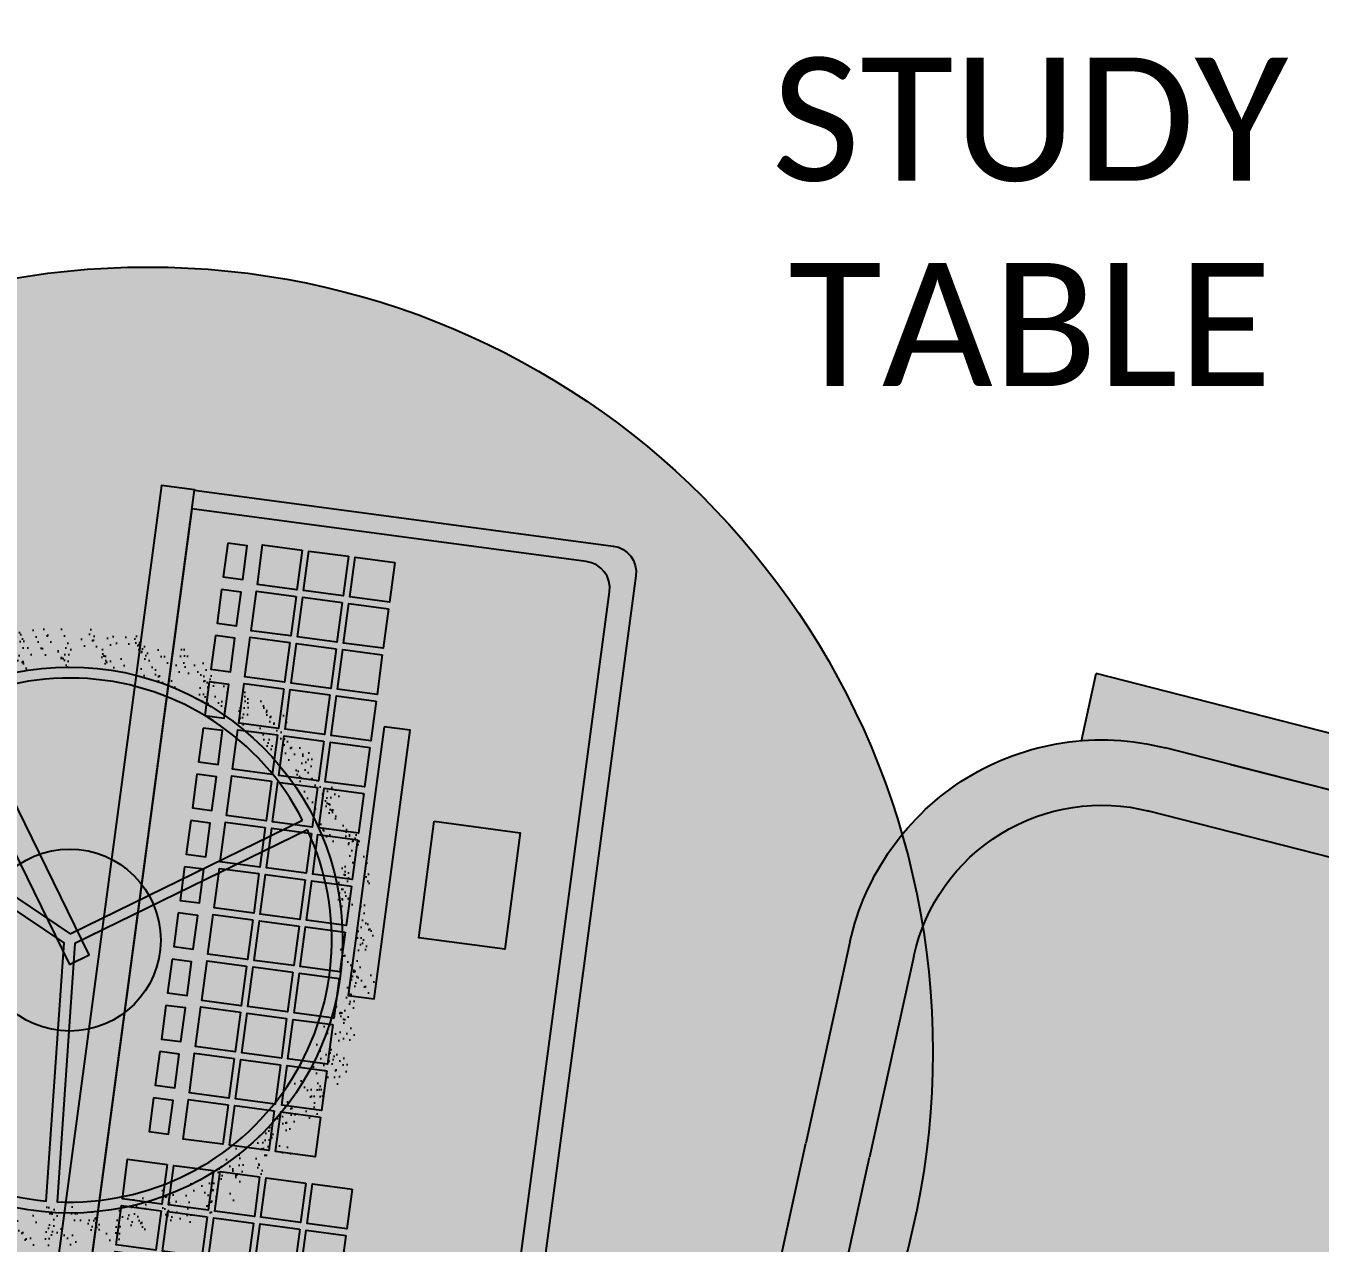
# Model space of a CAD drawing. Header units: millimetres. Extents: x 307301 to 459443, y -2888111 to -2805601.
# Drawn here: x 446868 to 447551, y -2884408 to -2883766 of the extents above; entities that cross this region are included whole.
import ezdxf

# ---------------------------------------------------------------- set-up
doc = ezdxf.new("R2010")
doc.units = ezdxf.units.MM
doc.header["$LTSCALE"] = 10
doc.header["$MEASUREMENT"] = 0
for name, color, linetype in [('BMA  furniture', 6, 'Continuous'), ('BMA FURNITURE', 6, 'Continuous'), ('Furniture - Elevation', 3, 'Continuous'), ('Furniture - Plan', 3, 'Continuous'), ('HATCH', 252, 'Continuous'), ('PDA FURNITURE', 6, 'Continuous')]:
    doc.layers.add(name, color=color, linetype=linetype)
doc.layers.add('Bma-Furniture Hatch', color=6, linetype='Continuous', lineweight=9)
doc.layers.add('TEXT', color=6, linetype='Continuous', lineweight=5)
doc.styles.add('ARIALNARROW', font='calibri.ttf')

# ---------------------------------------------------------------- blocks, each defined once
blk = doc.blocks.new('rrr')
at = {"color": 6, "ltscale": 5}
for p, q in [((-30741.84060908433, -112866.9974207304), (-30462.46395107102, -112857.34680043)), ((-30462.46395107102, -112897.4141765658), (-30462.46395107102, -112857.34680043)), ((-30741.49609589885, -112876.9707633138), (-30741.84060908434, -112866.9974207304)), ((-30753.86703846067, -112899.4237919813), (-30511.19664217016, -112891.0411308478)), ((-30753.86666230146, -112899.4234978186), (-30550.46299668417, -112892.4015987259)), ((-30668.75091714894, -112934.507769851), (-30508.83386643572, -112928.9871151966)), ((-30394.01822046616, -113040.9517173607), (-30394.01822046616, -113160.6807401933)), ((-30356.01822046616, -113040.9517173607), (-30356.01822046616, -113160.6807401933)), ((-30394.01822046616, -113280.4097630259), (-30394.01822046616, -113160.6807401933)), ((-30356.01822046616, -113280.4097630259), (-30356.01822046616, -113160.6807401933)), ((-30668.75091714894, -113386.8537105357), (-30508.83386643572, -113392.3743651901)), ((-30753.86703846067, -113421.9376884053), (-30511.19664217016, -113430.3203495389)), ((-30753.86666230146, -113421.937982568), (-30550.46299668417, -113428.9598816607)), ((-30462.46395107102, -113423.9473038209), (-30462.46395107102, -113464.0146799567)), ((-30741.49609589885, -113444.3907170729), (-30741.84060908434, -113454.3640596562)), ((-30741.84060908433, -113454.3640596562), (-30462.46395107102, -113464.0146799567))]:
    blk.add_line(p, q, dxfattribs=at)
for centre, radius, start, end in [((-30549.5595223482, -113160.6807401933), 356.6575856649518, 126.1477134383756, 180), ((-30752.56741733448, -112882.7738522903), 12.50000000000118, 306.147713438006, 126.147713438006), ((-30506.01822046616, -113040.9517173607), 150, 0, 91.97840450570604), ((-30549.5595223482, -113160.6807401933), 331.6575856649518, 126.1477134383756, 180), ((-30549.5595223482, -113160.6807401933), 293.6575856649518, 116.0341809264308, 180), ((-30506.01822046616, -113040.9517173607), 112, 0, 91.97840450570604), ((-30549.5595223482, -113160.6807401933), 255.6575856649518, 117.7888814915139, 180), ((-30549.5595223482, -113160.6807401933), 356.6575856649518, 180, 233.8522865618092), ((-30549.5595223482, -113160.6807401933), 331.6575856649518, 180, 233.8522865618092), ((-30549.5595223482, -113160.6807401933), 293.6575856649518, 180, 243.9658190735692), ((-30549.5595223482, -113160.6807401933), 255.6575856649518, 180, 242.211118508486), ((-30506.01822046616, -113280.4097630259), 150, 268.021595494294, 0), ((-30506.01822046616, -113280.4097630259), 112, 268.021595494294, 0), ((-30752.56741733448, -113438.5876280964), 12.50000000000118, 233.852286561994, 53.85228656199399)]:
    blk.add_arc(centre, radius, start, end, dxfattribs=at)
blk = doc.blocks.new('xdhfufuft')
at = {"layer": 'BMA  furniture', "ltscale": 5, "true_color": 0xffffff}
h = blk.add_hatch(color=7, dxfattribs=at)
h.dxf.hatch_style = 1
h.paths.add_polyline_path([(1276066.061182735, -233799.0394908322, 0.4243636146216763), (1276201.968860337, -233658.3560381269), (1276196.731182991, -233506.7300548186, 0.2865870000013412), (1275957.515857063, -233357.3490747186, 0.2865839873078596), (1275718.30183237, -233506.7273908886), (1275714.296242531, -233622.7574911929), (1275713.062853786, -233658.3560382115, 0.4243636144381009), (1275848.970531391, -233799.0394908322), (1275957.515857063, -233799.0394908322)])
h.paths.add_polyline_path([(1276162.562370792, -233515.5186568139), (1276167.567349895, -233660.4981107472, -0.4215969050421186), (1276066.061182735, -233764.5890102557), (1275957.515857063, -233764.5890102557), (1275848.970531391, -233764.5890102557, -0.4215969050421292), (1275747.46436423, -233660.4981107472), (1275752.469343334, -233515.5186568139, -0.2783168229128185), (1275957.515857063, -233391.7995552951, -0.2783168229128186)], flags=16)
h.paths.add_polyline_path([(1276200.313008617, -233446.2159508947, 1), (1276218.614802549, -233432.8466936997, 0.239397194181826), (1275957.515857063, -233300.2338042892, 0.2393971941818682), (1275696.416911576, -233432.8466936998, 1), (1275714.718705508, -233446.2159508948, -0.2393971941819054), (1275957.515857063, -233322.8985941421, -0.2393971941818498)])
h = blk.add_hatch(color=7, dxfattribs=at)
h.dxf.hatch_style = 1
h.paths.add_polyline_path([(1275957.515857063, -233764.5890102557), (1276066.061182735, -233764.5890102557, 0.421596905042129), (1276167.567349895, -233660.4981107472), (1276162.562370792, -233515.5186568139, 0.2783168229128186), (1275957.515857063, -233391.7995552951, 0.2783168229128186), (1275752.469343334, -233515.5186568139), (1275747.46436423, -233660.4981107472, 0.4215969050421185), (1275848.970531391, -233764.5890102557)])
h = blk.add_hatch(color=7, dxfattribs=at)
h.dxf.hatch_style = 1
h.paths.add_polyline_path([(1276232.515857063, -233702.5366862361), (1276223.76668582, -233449.2561564886), (1276214.724937269, -233449.5684892466, -0.3714685594180008), (1276200.313008617, -233446.2159508947, 0.008195530511892835), (1276194.369476902, -233438.3534377315), (1276200.735471594, -233622.7574911929), (1276201.967884303, -233658.3278674736, -0.08252202319805457), (1276196.19111066, -233702.5366862361)])
h.paths.add_polyline_path([(1275718.840603466, -233702.5366862361, -0.08246985088286513), (1275713.062853789, -233658.3560381269), (1275720.662503909, -233438.3530967087, 0.008195890487256791), (1275714.718705508, -233446.2159508947, -0.3714685594141445), (1275700.306776857, -233449.5684892466), (1275691.265028305, -233449.2561564886), (1275682.515857063, -233702.5366862361)])
at = {"layer": 'BMA  furniture', "color": 6, "xscale": 0.9065915941175736, "yscale": 0.9065915941175736, "zscale": 0.9065915941175736, "rotation": 270}
blk.add_blockref('rrr', (1378548.037800744, -261319.5504403867), dxfattribs=at)
blk = doc.blocks.new('*U81')
blk.add_lwpolyline([(-8.967293360164987, 5.187621797383972), (8.967293360164588, 5.187621797383972), (8.967293360164588, -5.187621797383574), (-8.967293360164987, -5.187621797383574)], close=True)
blk = doc.blocks.new('*U82')
at = {"layer": 'Furniture - Plan', "color": 0, "linetype": 'ByBlock', "lineweight": -2, "transparency": 16777216}
for p in [(0, 0), (24.6093749999639, 0), (49.21874999992779, 0), (73.8281249998917, 0), (98.43749999985559, 0), (123.0468749998195, 0), (147.6562499997834, 0), (172.2656249997473, 0), (196.8749999997111, 0), (221.4843749996751, 0), (246.093749999639, 0), (270.7031249996029, 0), (295.3124999995668, 0)]:
    blk.add_blockref('*U81', p, dxfattribs=at)
blk = doc.blocks.new('A$C751520DE')
at = {"ltscale": 5, "true_color": 0x8c8c8c}
h = blk.add_hatch(color=252, dxfattribs=at)
h.dxf.hatch_style = 1
h.paths.add_polyline_path([(88.36249947687611, 293.5008480666729), (42.5730945058167, 293.5008480666729), (42.5730945058167, 231.4495013567503), (88.36249947687611, 231.4495013567503)], flags=17)
h.paths.add_polyline_path([(105.6333887027577, 46.041079852439), (105.6333887027577, 24.947329852439), (126.7271387027577, 24.947329852439), (126.7271387027577, 46.041079852439)], flags=17)
h.paths.add_polyline_path([(130.2427637018263, 46.041079852439), (130.2427637018263, 24.947329852439), (151.3365137018263, 24.947329852439), (151.3365137018263, 46.041079852439)], flags=17)
h.paths.add_polyline_path([(154.8521387027577, 46.041079852439), (154.8521387027577, 24.947329852439), (175.9458887027577, 24.947329852439), (175.9458887027577, 46.041079852439)], flags=17)
h.paths.add_polyline_path([(179.4615137018263, 46.041079852439), (179.4615137018263, 24.947329852439), (200.5552637018263, 24.947329852439), (200.5552637018263, 46.041079852439)], flags=17)
h.paths.add_polyline_path([(204.0708887018263, 46.041079852439), (204.0708887018263, 24.947329852439), (225.1646387018263, 24.947329852439), (225.1646387018263, 46.041079852439)], flags=17)
h.paths.add_polyline_path([(105.6333887027577, 70.650454852439), (105.6333887027577, 49.556704852439), (126.7271387027577, 49.556704852439), (126.7271387027577, 70.650454852439)], flags=17)
h.paths.add_polyline_path([(130.2427637018263, 70.650454852439), (130.2427637018263, 49.556704852439), (151.3365137018263, 49.556704852439), (151.3365137018263, 70.650454852439)], flags=17)
h.paths.add_polyline_path([(154.8521387027577, 70.650454852439), (154.8521387027577, 49.556704852439), (175.9458887027577, 49.556704852439), (175.9458887027577, 70.650454852439)], flags=17)
h.paths.add_polyline_path([(179.4615137018263, 70.650454852439), (179.4615137018263, 49.556704852439), (200.5552637018263, 49.556704852439), (200.5552637018263, 70.650454852439)], flags=17)
h.paths.add_polyline_path([(204.0708887018263, 70.650454852439), (204.0708887018263, 49.556704852439), (225.1646387018263, 49.556704852439), (225.1646387018263, 70.650454852439)], flags=17)
h.paths.add_polyline_path([(105.6333887027577, 95.259829852439), (105.6333887027577, 74.166079852439), (126.7271387027577, 74.166079852439), (126.7271387027577, 95.259829852439)], flags=17)
h.paths.add_polyline_path([(130.2427637018263, 95.259829852439), (130.2427637018263, 74.166079852439), (151.3365137018263, 74.166079852439), (151.3365137018263, 95.259829852439)], flags=17)
h.paths.add_polyline_path([(154.8521387027577, 95.259829852439), (154.8521387027577, 74.166079852439), (175.9458887027577, 74.166079852439), (175.9458887027577, 95.259829852439)], flags=17)
h.paths.add_polyline_path([(179.4615137018263, 95.259829852439), (179.4615137018263, 74.166079852439), (200.5552637018263, 74.166079852439), (200.5552637018263, 95.259829852439)], flags=17)
h.paths.add_polyline_path([(204.0708887018263, 95.259829852439), (204.0708887018263, 74.166079852439), (225.1646387018263, 74.166079852439), (225.1646387018263, 95.259829852439)], flags=17)
h.paths.add_polyline_path([(127.2070830985904, 130.7747169730719), (127.2070830985904, 109.6809669730719), (148.3008330985904, 109.6809669730719), (148.3008330985904, 130.7747169730719)], flags=17)
h.paths.add_polyline_path([(151.8164580976591, 130.7747169730719), (151.8164580976591, 109.6809669730719), (172.9102080976591, 109.6809669730719), (172.9102080976591, 130.7747169730719)], flags=17)
h.paths.add_polyline_path([(176.4258330985904, 130.7747169730719), (176.4258330985904, 109.6809669730719), (197.5195830985904, 109.6809669730719), (197.5195830985904, 130.7747169730719)], flags=17)
h.paths.add_polyline_path([(127.2070830985904, 155.3840919730719), (127.2070830985904, 134.2903419730719), (148.3008330985904, 134.2903419730719), (148.3008330985904, 155.3840919730719)], flags=17)
h.paths.add_polyline_path([(151.8164580976591, 155.3840919730719), (151.8164580976591, 134.2903419730719), (172.9102080976591, 134.2903419730719), (172.9102080976591, 155.3840919730719)], flags=17)
h.paths.add_polyline_path([(176.4258330985904, 155.3840919730719), (176.4258330985904, 134.2903419730719), (197.5195830985904, 134.2903419730719), (197.5195830985904, 155.3840919730719)], flags=17)
h.paths.add_polyline_path([(127.2070830985904, 179.9934669730719), (127.2070830985904, 158.8997169730719), (148.3008330985904, 158.8997169730719), (148.3008330985904, 179.9934669730719)], flags=17)
h.paths.add_polyline_path([(151.8164580967277, 179.9934669730719), (151.8164580976591, 158.8997169730719), (172.9102080976591, 158.8997169730719), (172.9102080976591, 179.9934669730719)], flags=17)
h.paths.add_polyline_path([(176.4258330985904, 179.9934669730719), (176.4258330985904, 158.8997169730719), (197.5195830985904, 158.8997169730719), (197.5195830985904, 179.9934669730719)], flags=17)
h.paths.add_polyline_path([(127.2070830985904, 204.6028419730719), (127.2070830985904, 183.5090919730719), (148.3008330985904, 183.5090919730719), (148.3008330985904, 204.6028419730719)], flags=17)
h.paths.add_polyline_path([(151.8164580976591, 204.6028419730719), (151.8164580976591, 183.5090919730719), (172.9102080976591, 183.5090919730719), (172.9102080976591, 204.6028419730719)], flags=17)
h.paths.add_polyline_path([(176.4258330985904, 204.6028419730719), (176.4258330985904, 183.5090919730719), (197.5195830976591, 183.5090919730719), (197.5195830985904, 204.6028419730719)], flags=17)
h.paths.add_polyline_path([(127.2070830985904, 229.2122169730719), (127.2070830985904, 208.1184669730719), (148.3008330985904, 208.1184669730719), (148.3008330985904, 229.2122169730719)], flags=17)
h.paths.add_polyline_path([(151.8164580976591, 229.2122169730719), (151.8164580976591, 208.1184669730719), (172.9102080976591, 208.1184669730719), (172.9102080976591, 229.2122169730719)], flags=17)
h.paths.add_polyline_path([(176.4258330985904, 229.2122169730719), (176.4258330985904, 208.1184669730719), (197.5195830985904, 208.1184669730719), (197.5195830985904, 229.2122169730719)], flags=17)
h.paths.add_polyline_path([(127.2070830985904, 253.8215919720533), (127.2070830985904, 232.7278419730719), (148.3008330985904, 232.7278419730719), (148.3008330985904, 253.8215919730719)], flags=17)
h.paths.add_polyline_path([(151.8164580967277, 253.8215919730719), (151.8164580976591, 232.7278419730719), (172.9102080976591, 232.7278419730719), (172.9102080976591, 253.8215919730719)], flags=17)
h.paths.add_polyline_path([(176.4258330985904, 253.8215919730719), (176.4258330985904, 232.7278419730719), (197.5195830985904, 232.7278419730719), (197.5195830985904, 253.8215919730719)], flags=17)
h.paths.add_polyline_path([(127.2070830976591, 278.4309669720533), (127.2070830985904, 257.3372169730719), (148.3008330976591, 257.3372169720533), (148.3008330985904, 278.4309669730719)], flags=17)
h.paths.add_polyline_path([(151.8164580976591, 278.4309669730719), (151.8164580967277, 257.3372169730719), (172.9102080976591, 257.3372169730719), (172.9102080976591, 278.4309669730719)], flags=17)
h.paths.add_polyline_path([(127.2070830985904, 303.0403419720533), (127.2070830985904, 281.9465919720533), (148.3008330985904, 281.9465919720533), (148.3008330985904, 303.0403419720533)], flags=17)
h.paths.add_polyline_path([(151.8164580976591, 303.0403419720533), (151.8164580967277, 281.9465919720533), (172.9102080976591, 281.9465919720533), (172.9102080976591, 303.0403419720533)], flags=17)
h.paths.add_polyline_path([(127.2070830985904, 327.6497169720533), (127.2070830985904, 306.5559669720533), (148.3008330985904, 306.5559669720533), (148.3008330985904, 327.6497169720533)], flags=17)
h.paths.add_polyline_path([(151.8164580967277, 327.6497169720533), (151.8164580967277, 306.5559669720533), (172.9102080976591, 306.5559669720533), (172.9102080976591, 327.6497169720533)], flags=17)
h.paths.add_polyline_path([(127.2070830976591, 352.2590919720533), (127.2070830985904, 331.1653419730719), (148.3008330976591, 331.1653419720533), (148.3008330976591, 352.2590919720533)], flags=17)
h.paths.add_polyline_path([(151.8164580967277, 352.2590919720533), (151.8164580967277, 331.1653419720533), (172.9102080976591, 331.1653419720533), (172.9102080976591, 352.2590919720533)], flags=17)
h.paths.add_polyline_path([(127.2070830985904, 376.8684669720533), (127.2070830985904, 355.7747169720533), (148.3008330985904, 355.7747169720533), (148.3008330976591, 376.8684669720533)], flags=17)
h.paths.add_polyline_path([(127.2070830976591, 401.4778419720533), (127.2070830976591, 380.3840919720533), (148.3008330985904, 380.3840919720533), (148.3008330985904, 401.4778419720533)], flags=17)
h.paths.add_polyline_path([(127.2070830976591, 426.0872169720533), (127.2070830985904, 404.9934669720533), (148.3008330976591, 404.9934669720533), (148.3008330976591, 426.0872169720533)], flags=17)
h.paths.add_polyline_path([(121.2487417575903, 339.4077512581425), (121.2487417599186, 196.3604326990608), (107.4150836309418, 196.3604326990608), (107.4150836309418, 339.4077512581425)], flags=17)
edge = h.paths.add_edge_path()
edge.add_arc((235.7115137000875, 435.9374992613469), 14.06250000541121, 84.42910740597804, 89.99999998912068)
edge.add_line((235.7115137027577, 449.9999992667581), (14.06250050384551, 449.9999992667581))
edge.add_arc((14.06250050337985, 435.9374992662924), 14.06250000046566, 89.99999999810272, 179.9999999981027)
edge.add_line((5.029141902923584e-07, 435.9374992667581), (5.038455128669739e-07, 14.0624992667581))
edge.add_arc((14.06250050384551, 14.0624992667581), 14.0625, 180, 270)
edge.add_line((14.06250050384551, -7.332419045269489e-07), (235.711513703689, -7.332419045269489e-07))
edge.add_arc((235.711513700618, 14.06249926739839), 14.0625000006403, 270.0000000125124, 275.5708925937463)
h = blk.add_hatch(color=252, dxfattribs=at)
h.dxf.hatch_style = 1
h.paths.add_polyline_path([(5.038455128669739e-07, 14.06249926672706, 0.4142135623724486), (14.06250050384551, -7.332419045269489e-07), (235.711513700618, -7.332419045269489e-07, 0.02431239310150933), (237.0766631150618, 0.06641862515243702), (237.0766631150618, 9.96143783046864), (27.0295130572631, 9.96143783046864, -0.4142135623724156), (12.69360895687714, 24.29734193082135), (12.69360895594582, 425.7026566156814, -0.4142135623725572), (27.02951305634495, 440.0385607161734), (237.0766631150618, 440.0385607170465), (237.0766631150618, 449.9335799083347, 0.02431239310271292), (235.7115137000875, 449.9999992667581), (14.06250050337985, 449.9999992667581, 0.4142135623737416), (5.029141902923584e-07, 435.9374992662614)])
at = {"ltscale": 5, "true_color": 0x3d3d3d}
h = blk.add_hatch(color=250, dxfattribs=at)
h.dxf.hatch_style = 1
h.paths.add_polyline_path([(237.0766631150618, 449.9999992667581), (254.6271285107359, 449.9999992667581), (254.6271285098046, -7.332419045269489e-07), (237.0766631150618, -7.332419045269489e-07)])
h.paths.add_polyline_path([(204.0708887018263, 70.650454852439), (204.0708887018263, 49.556704852439), (225.1646387018263, 49.556704852439), (225.1646387018263, 70.650454852439)])
h.paths.add_polyline_path([(204.0708887018263, 95.259829852439), (204.0708887018263, 74.166079852439), (225.1646387018263, 74.166079852439), (225.1646387018263, 95.259829852439)])
h.paths.add_polyline_path([(176.4258330985904, 179.9934669730719), (176.4258330985904, 158.8997169730719), (197.5195830985904, 158.8997169730719), (197.5195830985904, 179.9934669730719)])
h.paths.add_polyline_path([(176.4258330985904, 204.6028419730719), (176.4258330985904, 183.5090919730719), (197.5195830976591, 183.5090919730719), (197.5195830985904, 204.6028419730719)])
h.paths.add_polyline_path([(176.4258330985904, 229.2122169730719), (176.4258330985904, 208.1184669730719), (197.5195830985904, 208.1184669730719), (197.5195830985904, 229.2122169730719)])
h.paths.add_polyline_path([(176.4258330985904, 253.8215919730719), (176.4258330985904, 232.7278419730719), (197.5195830985904, 232.7278419730719), (197.5195830985904, 253.8215919730719)])
h.paths.add_polyline_path([(151.8164580976591, 278.4309669730719), (151.8164580967277, 257.3372169730719), (172.9102080976591, 257.3372169730719), (172.9102080976591, 278.4309669730719)])
h.paths.add_polyline_path([(151.8164580976591, 303.0403419720533), (151.8164580967277, 281.9465919720533), (172.9102080976591, 281.9465919720533), (172.9102080976591, 303.0403419720533)])
h.paths.add_polyline_path([(151.8164580967277, 327.6497169720533), (151.8164580967277, 306.5559669720533), (172.9102080976591, 306.5559669720533), (172.9102080976591, 327.6497169720533)])
h.paths.add_polyline_path([(151.8164580967277, 352.2590919720533), (151.8164580967277, 331.1653419720533), (172.9102080976591, 331.1653419720533), (172.9102080976591, 352.2590919720533)])
h.paths.add_polyline_path([(127.2070830985904, 376.8684669720533), (127.2070830985904, 355.7747169720533), (148.3008330985904, 355.7747169720533), (148.3008330976591, 376.8684669720533)])
h.paths.add_polyline_path([(127.2070830976591, 401.4778419720533), (127.2070830976591, 380.3840919720533), (148.3008330985904, 380.3840919720533), (148.3008330985904, 401.4778419720533)])
h.paths.add_polyline_path([(127.2070830976591, 426.0872169720533), (127.2070830985904, 404.9934669720533), (148.3008330976591, 404.9934669720533), (148.3008330976591, 426.0872169720533)])
at = {"ltscale": 5, "true_color": 0x8c8c8c}
h = blk.add_hatch(color=252, dxfattribs=at)
h.dxf.hatch_style = 1
h.paths.add_polyline_path([(88.36249947687611, 293.5008480666729), (42.5730945058167, 293.5008480666729), (42.5730945058167, 231.4495013567503), (88.36249947687611, 231.4495013567503)], flags=16)
h.paths.add_polyline_path([(105.6333887027577, 46.041079852439), (105.6333887027577, 24.947329852439), (126.7271387027577, 24.947329852439), (126.7271387027577, 46.041079852439)], flags=16)
h.paths.add_polyline_path([(130.2427637018263, 46.041079852439), (130.2427637018263, 24.947329852439), (151.3365137018263, 24.947329852439), (151.3365137018263, 46.041079852439)], flags=16)
h.paths.add_polyline_path([(154.8521387027577, 46.041079852439), (154.8521387027577, 24.947329852439), (175.9458887027577, 24.947329852439), (175.9458887027577, 46.041079852439)], flags=16)
h.paths.add_polyline_path([(179.4615137018263, 46.041079852439), (179.4615137018263, 24.947329852439), (200.5552637018263, 24.947329852439), (200.5552637018263, 46.041079852439)], flags=16)
h.paths.add_polyline_path([(204.0708887018263, 46.041079852439), (204.0708887018263, 24.947329852439), (225.1646387018263, 24.947329852439), (225.1646387018263, 46.041079852439)], flags=16)
h.paths.add_polyline_path([(105.6333887027577, 70.650454852439), (105.6333887027577, 49.556704852439), (126.7271387027577, 49.556704852439), (126.7271387027577, 70.650454852439)], flags=16)
h.paths.add_polyline_path([(130.2427637018263, 70.650454852439), (130.2427637018263, 49.556704852439), (151.3365137018263, 49.556704852439), (151.3365137018263, 70.650454852439)], flags=16)
h.paths.add_polyline_path([(154.8521387027577, 70.650454852439), (154.8521387027577, 49.556704852439), (175.9458887027577, 49.556704852439), (175.9458887027577, 70.650454852439)], flags=16)
h.paths.add_polyline_path([(179.4615137018263, 70.650454852439), (179.4615137018263, 49.556704852439), (200.5552637018263, 49.556704852439), (200.5552637018263, 70.650454852439)], flags=16)
h.paths.add_polyline_path([(204.0708887018263, 70.650454852439), (204.0708887018263, 49.556704852439), (225.1646387018263, 49.556704852439), (225.1646387018263, 70.650454852439)], flags=16)
h.paths.add_polyline_path([(105.6333887027577, 95.259829852439), (105.6333887027577, 74.166079852439), (126.7271387027577, 74.166079852439), (126.7271387027577, 95.259829852439)], flags=16)
h.paths.add_polyline_path([(130.2427637018263, 95.259829852439), (130.2427637018263, 74.166079852439), (151.3365137018263, 74.166079852439), (151.3365137018263, 95.259829852439)], flags=16)
h.paths.add_polyline_path([(154.8521387027577, 95.259829852439), (154.8521387027577, 74.166079852439), (175.9458887027577, 74.166079852439), (175.9458887027577, 95.259829852439)], flags=16)
h.paths.add_polyline_path([(179.4615137018263, 95.259829852439), (179.4615137018263, 74.166079852439), (200.5552637018263, 74.166079852439), (200.5552637018263, 95.259829852439)], flags=16)
h.paths.add_polyline_path([(204.0708887018263, 95.259829852439), (204.0708887018263, 74.166079852439), (225.1646387018263, 74.166079852439), (225.1646387018263, 95.259829852439)], flags=16)
h.paths.add_polyline_path([(127.2070830985904, 130.7747169730719), (127.2070830985904, 109.6809669730719), (148.3008330985904, 109.6809669730719), (148.3008330985904, 130.7747169730719)], flags=16)
h.paths.add_polyline_path([(151.8164580976591, 130.7747169730719), (151.8164580976591, 109.6809669730719), (172.9102080976591, 109.6809669730719), (172.9102080976591, 130.7747169730719)], flags=16)
h.paths.add_polyline_path([(176.4258330985904, 130.7747169730719), (176.4258330985904, 109.6809669730719), (197.5195830985904, 109.6809669730719), (197.5195830985904, 130.7747169730719)], flags=16)
h.paths.add_polyline_path([(127.2070830985904, 155.3840919730719), (127.2070830985904, 134.2903419730719), (148.3008330985904, 134.2903419730719), (148.3008330985904, 155.3840919730719)], flags=16)
h.paths.add_polyline_path([(151.8164580976591, 155.3840919730719), (151.8164580976591, 134.2903419730719), (172.9102080976591, 134.2903419730719), (172.9102080976591, 155.3840919730719)], flags=16)
h.paths.add_polyline_path([(176.4258330985904, 155.3840919730719), (176.4258330985904, 134.2903419730719), (197.5195830985904, 134.2903419730719), (197.5195830985904, 155.3840919730719)], flags=16)
h.paths.add_polyline_path([(127.2070830985904, 179.9934669730719), (127.2070830985904, 158.8997169730719), (148.3008330985904, 158.8997169730719), (148.3008330985904, 179.9934669730719)], flags=16)
h.paths.add_polyline_path([(151.8164580967277, 179.9934669730719), (151.8164580976591, 158.8997169730719), (172.9102080976591, 158.8997169730719), (172.9102080976591, 179.9934669730719)], flags=16)
h.paths.add_polyline_path([(176.4258330985904, 179.9934669730719), (176.4258330985904, 158.8997169730719), (197.5195830985904, 158.8997169730719), (197.5195830985904, 179.9934669730719)], flags=16)
h.paths.add_polyline_path([(127.2070830985904, 204.6028419730719), (127.2070830985904, 183.5090919730719), (148.3008330985904, 183.5090919730719), (148.3008330985904, 204.6028419730719)], flags=16)
h.paths.add_polyline_path([(151.8164580976591, 204.6028419730719), (151.8164580976591, 183.5090919730719), (172.9102080976591, 183.5090919730719), (172.9102080976591, 204.6028419730719)], flags=16)
h.paths.add_polyline_path([(176.4258330985904, 204.6028419730719), (176.4258330985904, 183.5090919730719), (197.5195830976591, 183.5090919730719), (197.5195830985904, 204.6028419730719)], flags=16)
h.paths.add_polyline_path([(127.2070830985904, 229.2122169730719), (127.2070830985904, 208.1184669730719), (148.3008330985904, 208.1184669730719), (148.3008330985904, 229.2122169730719)], flags=16)
h.paths.add_polyline_path([(151.8164580976591, 229.2122169730719), (151.8164580976591, 208.1184669730719), (172.9102080976591, 208.1184669730719), (172.9102080976591, 229.2122169730719)], flags=16)
h.paths.add_polyline_path([(176.4258330985904, 229.2122169730719), (176.4258330985904, 208.1184669730719), (197.5195830985904, 208.1184669730719), (197.5195830985904, 229.2122169730719)], flags=16)
h.paths.add_polyline_path([(127.2070830985904, 253.8215919720533), (127.2070830985904, 232.7278419730719), (148.3008330985904, 232.7278419730719), (148.3008330985904, 253.8215919730719)], flags=16)
h.paths.add_polyline_path([(151.8164580967277, 253.8215919730719), (151.8164580976591, 232.7278419730719), (172.9102080976591, 232.7278419730719), (172.9102080976591, 253.8215919730719)], flags=16)
h.paths.add_polyline_path([(176.4258330985904, 253.8215919730719), (176.4258330985904, 232.7278419730719), (197.5195830985904, 232.7278419730719), (197.5195830985904, 253.8215919730719)], flags=16)
h.paths.add_polyline_path([(127.2070830976591, 278.4309669720533), (127.2070830985904, 257.3372169730719), (148.3008330976591, 257.3372169720533), (148.3008330985904, 278.4309669730719)], flags=16)
h.paths.add_polyline_path([(151.8164580976591, 278.4309669730719), (151.8164580967277, 257.3372169730719), (172.9102080976591, 257.3372169730719), (172.9102080976591, 278.4309669730719)], flags=16)
h.paths.add_polyline_path([(127.2070830985904, 303.0403419720533), (127.2070830985904, 281.9465919720533), (148.3008330985904, 281.9465919720533), (148.3008330985904, 303.0403419720533)], flags=16)
h.paths.add_polyline_path([(151.8164580976591, 303.0403419720533), (151.8164580967277, 281.9465919720533), (172.9102080976591, 281.9465919720533), (172.9102080976591, 303.0403419720533)], flags=16)
h.paths.add_polyline_path([(127.2070830985904, 327.6497169720533), (127.2070830985904, 306.5559669720533), (148.3008330985904, 306.5559669720533), (148.3008330985904, 327.6497169720533)], flags=16)
h.paths.add_polyline_path([(151.8164580967277, 327.6497169720533), (151.8164580967277, 306.5559669720533), (172.9102080976591, 306.5559669720533), (172.9102080976591, 327.6497169720533)], flags=16)
h.paths.add_polyline_path([(127.2070830976591, 352.2590919720533), (127.2070830985904, 331.1653419730719), (148.3008330976591, 331.1653419720533), (148.3008330976591, 352.2590919720533)], flags=16)
h.paths.add_polyline_path([(151.8164580967277, 352.2590919720533), (151.8164580967277, 331.1653419720533), (172.9102080976591, 331.1653419720533), (172.9102080976591, 352.2590919720533)], flags=16)
h.paths.add_polyline_path([(127.2070830985904, 376.8684669720533), (127.2070830985904, 355.7747169720533), (148.3008330985904, 355.7747169720533), (148.3008330976591, 376.8684669720533)], flags=16)
h.paths.add_polyline_path([(127.2070830976591, 401.4778419720533), (127.2070830976591, 380.3840919720533), (148.3008330985904, 380.3840919720533), (148.3008330985904, 401.4778419720533)], flags=16)
h.paths.add_polyline_path([(127.2070830976591, 426.0872169720533), (127.2070830985904, 404.9934669720533), (148.3008330976591, 404.9934669720533), (148.3008330976591, 426.0872169720533)], flags=16)
h.paths.add_polyline_path([(121.2487417575903, 339.4077512581425), (121.2487417599186, 196.3604326990608), (107.4150836309418, 196.3604326990608), (107.4150836309418, 339.4077512581425)], flags=16)
edge = h.paths.add_edge_path()
edge.add_line((237.0766631150618, 440.0385607170465), (237.0766631150618, 9.96143783046864))
edge.add_line((237.0766631150618, 9.96143783046864), (27.02951305778697, 9.96143783046864))
edge.add_arc((27.0295130572631, 24.2973419308546), 14.33590410038596, 180.0000000020937, 270.0000000020937, ccw=False)
edge.add_line((12.69360895687714, 24.29734193033073), (12.69360895594582, 425.7026566161658))
edge.add_arc((27.02951305640454, 425.7026566157147), 14.33590410045872, 89.9999999981971, 179.9999999981971, ccw=False)
edge.add_line((27.02951305685565, 440.0385607161734), (237.0766631150618, 440.0385607170465))
h = blk.add_hatch(color=252, dxfattribs=at)
h.dxf.hatch_style = 1
h.paths.add_polyline_path([(127.2070830976591, 426.0872169720533), (127.2070830985904, 404.9934669720533), (148.3008330976591, 404.9934669720533), (148.3008330976591, 426.0872169720533)])
h.paths.add_polyline_path([(151.8164580967277, 426.0872169720533), (151.8164580967277, 404.9934669720533), (172.9102080976591, 404.9934669720533), (172.9102080976591, 426.0872169720533)])
h = blk.add_hatch(color=252, dxfattribs=at)
h.dxf.hatch_style = 1
h.paths.add_polyline_path([(176.4258330976591, 426.0872169720533), (176.4258330976591, 404.9934669720533), (197.5195830976591, 404.9934669720533), (197.5195830976591, 426.0872169720533)])
h = blk.add_hatch(color=252, dxfattribs=at)
h.dxf.hatch_style = 1
h.paths.add_polyline_path([(215.8764470363457, 424.5076353322183), (215.8764470363457, 406.5730486118887), (205.5012034415782, 406.5730486118887), (205.5012034415782, 424.5076353322183)])
h.paths.add_polyline_path([(215.8764470363457, 399.8982603322544), (215.8764470363457, 381.9636736119248), (205.5012034415782, 381.9636736119248), (205.5012034415782, 399.8982603322544)])
h.paths.add_polyline_path([(215.8764470363457, 375.2888853322905), (215.8764470363457, 357.3542986119609), (205.5012034415782, 357.3542986119609), (205.5012034415782, 375.2888853322905)])
h.paths.add_polyline_path([(215.8764470363457, 350.6795103323266), (215.8764470363457, 332.744923611997), (205.5012034415781, 332.744923611997), (205.5012034415781, 350.6795103323266)])
h.paths.add_polyline_path([(215.8764470363457, 326.0701353323627), (215.8764470363457, 308.1355486120331), (205.5012034415781, 308.1355486120331), (205.5012034415781, 326.0701353323627)])
h.paths.add_polyline_path([(215.8764470363457, 301.4607603323988), (215.8764470363457, 283.5261736120692), (205.5012034415781, 283.5261736120692), (205.5012034415781, 301.4607603323988)])
h.paths.add_polyline_path([(215.8764470363457, 276.8513853324349), (215.8764470363457, 258.9167986121053), (205.5012034415781, 258.9167986121053), (205.5012034415781, 276.8513853324349)])
h.paths.add_polyline_path([(215.8764470363457, 252.242010332471), (215.8764470363457, 234.3074236121414), (205.5012034415781, 234.3074236121414), (205.5012034415781, 252.242010332471)])
h.paths.add_polyline_path([(215.8764470363456, 227.6326353325072), (215.8764470363456, 209.6980486121776), (205.5012034415781, 209.6980486121776), (205.5012034415781, 227.6326353325072)])
h.paths.add_polyline_path([(215.8764470363456, 203.0232603325431), (215.8764470363456, 185.0886736122136), (205.5012034415781, 185.0886736122136), (205.5012034415781, 203.0232603325432)])
h.paths.add_polyline_path([(215.8764470363456, 178.4138853325792), (215.8764470363456, 160.4792986122497), (205.5012034415781, 160.4792986122497), (205.5012034415781, 178.4138853325793)])
h.paths.add_polyline_path([(215.8764470363456, 153.8045103326154), (215.8764470363456, 135.8699236122858), (205.5012034415781, 135.8699236122858), (205.5012034415781, 153.8045103326154)])
h.paths.add_polyline_path([(215.8764470363456, 129.1951353326515), (215.8764470363456, 111.2605486123219), (205.5012034415781, 111.2605486123219), (205.5012034415781, 129.1951353326515)])
h = blk.add_hatch(color=252, dxfattribs=at)
h.dxf.hatch_style = 1
h.paths.add_polyline_path([(127.2070830976591, 401.4778419720533), (127.2070830976591, 380.3840919720533), (148.3008330985904, 380.3840919720533), (148.3008330985904, 401.4778419720533)])
h.paths.add_polyline_path([(151.8164580967277, 401.4778419720533), (151.8164580967277, 380.3840919720533), (172.9102080976591, 380.3840919720533), (172.9102080976591, 401.4778419720533)])
h = blk.add_hatch(color=252, dxfattribs=at)
h.dxf.hatch_style = 1
h.paths.add_polyline_path([(176.4258330976591, 401.4778419720533), (176.4258330976591, 380.3840919720533), (197.5195830985904, 380.3840919730719), (197.5195830985904, 401.4778419720533)])
h = blk.add_hatch(color=252, dxfattribs=at)
h.dxf.hatch_style = 1
h.paths.add_polyline_path([(215.8764470359311, 399.8982603323821), (215.8764470368624, 381.9636736127723), (205.5012034419924, 381.9636736127723), (205.5012034410611, 399.8982603323821)], flags=17)
h = blk.add_hatch(color=252, dxfattribs=at)
h.dxf.hatch_style = 1
h.paths.add_polyline_path([(151.8164580967277, 352.2590919720533), (151.8164580967277, 331.1653419720533), (172.9102080976591, 331.1653419720533), (172.9102080976591, 352.2590919720533)])
h.paths.add_polyline_path([(127.2070830985904, 376.8684669720533), (127.2070830985904, 355.7747169720533), (148.3008330985904, 355.7747169720533), (148.3008330976591, 376.8684669720533)])
h.paths.add_polyline_path([(151.8164580967277, 376.8684669720533), (151.8164580967277, 355.7747169720533), (172.9102080976591, 355.7747169720533), (172.9102080976591, 376.8684669720533)])
h = blk.add_hatch(color=252, dxfattribs=at)
h.dxf.hatch_style = 1
h.paths.add_polyline_path([(176.4258330985904, 376.8684669720533), (176.4258330985904, 355.7747169720533), (197.5195830985904, 355.7747169730719), (197.5195830976591, 376.8684669720533)])
h = blk.add_hatch(color=252, dxfattribs=at)
h.dxf.hatch_style = 1
h.paths.add_polyline_path([(215.8764470359311, 375.2888853323821), (215.8764470359311, 357.3542986127723), (205.5012034419924, 357.3542986127723), (205.5012034410611, 375.2888853323821)], flags=17)
h = blk.add_hatch(color=252, dxfattribs=at)
h.dxf.hatch_style = 1
h.paths.add_polyline_path([(151.8164580967277, 352.2590919720533), (151.8164580967277, 331.1653419720533), (172.9102080976591, 331.1653419720533), (172.9102080976591, 352.2590919720533)])
h.paths.add_polyline_path([(176.4258330976591, 352.2590919720533), (176.4258330985904, 331.1653419730719), (197.5195830976591, 331.1653419720533), (197.5195830976591, 352.2590919720533)])
h = blk.add_hatch(color=252, dxfattribs=at)
h.dxf.hatch_style = 1
h.paths.add_polyline_path([(215.8764470359311, 350.6795103323821), (215.8764470368624, 332.7449236127723), (205.5012034419924, 332.7449236127723), (205.5012034410611, 350.6795103323821)], flags=17)
h = blk.add_hatch(color=252, dxfattribs=at)
h.dxf.hatch_style = 1
h.paths.add_polyline_path([(151.8164580967277, 327.6497169720533), (151.8164580967277, 306.5559669720533), (172.9102080976591, 306.5559669720533), (172.9102080976591, 327.6497169720533)])
h.paths.add_polyline_path([(176.4258330976591, 327.6497169720533), (176.4258330976591, 306.5559669720533), (197.5195830985904, 306.5559669720533), (197.5195830985904, 327.6497169720533)])
h = blk.add_hatch(color=252, dxfattribs=at)
h.dxf.hatch_style = 1
h.paths.add_polyline_path([(215.8764470359311, 326.0701353323821), (215.8764470368624, 308.1355486127723), (205.5012034429237, 308.1355486127723), (205.5012034410611, 326.0701353323821)], flags=17)
h = blk.add_hatch(color=252, dxfattribs=at)
h.dxf.hatch_style = 1
h.paths.add_polyline_path([(151.8164580976591, 303.0403419720533), (151.8164580967277, 281.9465919720533), (172.9102080976591, 281.9465919720533), (172.9102080976591, 303.0403419720533)])
h.paths.add_polyline_path([(176.4258330985904, 303.0403419720533), (176.4258330985904, 281.9465919720533), (197.5195830985904, 281.9465919729555), (197.5195830976591, 303.0403419720533)])
h = blk.add_hatch(color=252, dxfattribs=at)
h.dxf.hatch_style = 1
h.paths.add_polyline_path([(215.8764470359311, 301.4607603323821), (215.8764470368624, 283.5261736127723), (205.5012034419924, 283.5261736127723), (205.5012034410611, 301.4607603323821)], flags=17)
h = blk.add_hatch(color=252, dxfattribs=at)
h.dxf.hatch_style = 1
h.paths.add_polyline_path([(176.4258330985904, 253.8215919730719), (176.4258330985904, 232.7278419730719), (197.5195830985904, 232.7278419730719), (197.5195830985904, 253.8215919730719)])
h.paths.add_polyline_path([(151.8164580976591, 278.4309669730719), (151.8164580967277, 257.3372169730719), (172.9102080976591, 257.3372169730719), (172.9102080976591, 278.4309669730719)])
h.paths.add_polyline_path([(176.4258330976591, 278.4309669720533), (176.4258330985904, 257.3372169730719), (197.5195830976591, 257.3372169730719), (197.5195830976591, 278.4309669730719)])
h = blk.add_hatch(color=252, dxfattribs=at)
h.dxf.hatch_style = 1
h.paths.add_polyline_path([(215.8764470359311, 276.8513853323821), (215.8764470368624, 258.9167986127723), (205.5012034429237, 258.9167986127723), (205.5012034410611, 276.8513853323821)], flags=17)
h = blk.add_hatch(color=252, dxfattribs=at)
h.dxf.hatch_style = 1
h.paths.add_polyline_path([(215.8764470359311, 252.2420103323821), (215.8764470368624, 234.3074236127723), (205.5012034429237, 234.3074236127723), (205.5012034410611, 252.2420103323821)], flags=17)
h = blk.add_hatch(color=252, dxfattribs=at)
h.dxf.hatch_style = 1
h.paths.add_polyline_path([(215.8764470368624, 227.6326353332552), (215.8764470368624, 209.6980486127723), (205.5012034429237, 209.6980486127723), (205.5012034419924, 227.6326353332552)], flags=17)
h = blk.add_hatch(color=252, dxfattribs=at)
h.dxf.hatch_style = 1
h.paths.add_polyline_path([(215.8764470359311, 203.0232603323821), (215.8764470368624, 185.0886736127723), (205.5012034429237, 185.0886736127723), (205.5012034410611, 203.0232603323821)], flags=17)
h = blk.add_hatch(color=252, dxfattribs=at)
h.dxf.hatch_style = 1
h.paths.add_polyline_path([(215.8764470359311, 178.4138853332552), (215.8764470368624, 160.4792986127723), (205.5012034429237, 160.4792986127723), (205.5012034429237, 178.4138853332552)], flags=17)
h = blk.add_hatch(color=252, dxfattribs=at)
h.dxf.hatch_style = 1
h.paths.add_polyline_path([(215.8764470368624, 153.8045103332552), (215.8764470368624, 135.8699236127723), (205.5012034429237, 135.8699236127723), (205.5012034429237, 153.8045103332552)], flags=17)
at = {"layer": 'Furniture - Plan'}
blk.add_lwpolyline([(237.0766631150618, 449.9335799083347, 0.0243123930552148), (235.7115137027577, 449.9999992667581), (14.06250050384551, 449.9999992667581, 0.4142135623730951), (5.029141902923584e-07, 435.9374992667581), (5.038455128669739e-07, 14.0624992667581, 0.4142135623730951), (14.06250050384551, -7.332419045269489e-07), (235.711513703689, -7.332419045269489e-07, 0.0243123930468811), (237.0766631150618, 0.06641862515243702, 0.0243123930468811)], format="xyb", dxfattribs=at)
at = {"layer": 'Furniture - Plan', "ltscale": 5}
blk.add_lwpolyline([(237.0766631150618, 449.9999992667581), (254.6271285107359, 449.9999992667581), (254.6271285098046, -7.332419045269489e-07), (237.0766631150618, -7.332419045269489e-07)], close=True, dxfattribs=at)
at = {"layer": 'Furniture - Plan'}
blk.add_lwpolyline([(237.0766631150618, 440.0385607170465), (237.0766631150618, 9.96143783046864), (27.02951305778697, 9.96143783046864, -0.4142135623730951), (12.69360895687714, 24.29734193033073), (12.69360895594582, 425.7026566161658, -0.4142135623730951), (27.02951305685565, 440.0385607161734)], format="xyb", close=True, dxfattribs=at)
for points in [[(127.2070830976591, 426.0872169720533), (127.2070830985904, 404.9934669720533), (148.3008330976591, 404.9934669720533), (148.3008330976591, 426.0872169720533)], [(151.8164580967277, 426.0872169720533), (151.8164580967277, 404.9934669720533), (172.9102080976591, 404.9934669720533), (172.9102080976591, 426.0872169720533)], [(176.4258330976591, 426.0872169720533), (176.4258330976591, 404.9934669720533), (197.5195830976591, 404.9934669720533), (197.5195830976591, 426.0872169720533)], [(127.2070830976591, 401.4778419720533), (127.2070830976591, 380.3840919720533), (148.3008330985904, 380.3840919720533), (148.3008330985904, 401.4778419720533)], [(151.8164580967277, 401.4778419720533), (151.8164580967277, 380.3840919720533), (172.9102080976591, 380.3840919720533), (172.9102080976591, 401.4778419720533)], [(176.4258330976591, 401.4778419720533), (176.4258330976591, 380.3840919720533), (197.5195830985904, 380.3840919730719), (197.5195830985904, 401.4778419720533)], [(127.2070830985904, 376.8684669720533), (127.2070830985904, 355.7747169720533), (148.3008330985904, 355.7747169720533), (148.3008330976591, 376.8684669720533)], [(151.8164580967277, 376.8684669720533), (151.8164580967277, 355.7747169720533), (172.9102080976591, 355.7747169720533), (172.9102080976591, 376.8684669720533)], [(176.4258330985904, 376.8684669720533), (176.4258330985904, 355.7747169720533), (197.5195830985904, 355.7747169730719), (197.5195830976591, 376.8684669720533)], [(127.2070830976591, 352.2590919720533), (127.2070830985904, 331.1653419730719), (148.3008330976591, 331.1653419720533), (148.3008330976591, 352.2590919720533)], [(151.8164580967277, 352.2590919720533), (151.8164580967277, 331.1653419720533), (172.9102080976591, 331.1653419720533), (172.9102080976591, 352.2590919720533)], [(176.4258330976591, 352.2590919720533), (176.4258330985904, 331.1653419730719), (197.5195830976591, 331.1653419720533), (197.5195830976591, 352.2590919720533)], [(121.2487417575903, 339.4077512581425), (121.2487417599186, 196.3604326990608), (107.4150836309418, 196.3604326990608), (107.4150836309418, 339.4077512581425)], [(127.2070830985904, 327.6497169720533), (127.2070830985904, 306.5559669720533), (148.3008330985904, 306.5559669720533), (148.3008330985904, 327.6497169720533)], [(151.8164580967277, 327.6497169720533), (151.8164580967277, 306.5559669720533), (172.9102080976591, 306.5559669720533), (172.9102080976591, 327.6497169720533)], [(176.4258330976591, 327.6497169720533), (176.4258330976591, 306.5559669720533), (197.5195830985904, 306.5559669720533), (197.5195830985904, 327.6497169720533)], [(127.2070830985904, 303.0403419720533), (127.2070830985904, 281.9465919720533), (148.3008330985904, 281.9465919720533), (148.3008330985904, 303.0403419720533)], [(151.8164580976591, 303.0403419720533), (151.8164580967277, 281.9465919720533), (172.9102080976591, 281.9465919720533), (172.9102080976591, 303.0403419720533)], [(176.4258330985904, 303.0403419720533), (176.4258330985904, 281.9465919720533), (197.5195830985904, 281.9465919729555), (197.5195830976591, 303.0403419720533)], [(88.36249947687611, 293.5008480666729), (42.5730945058167, 293.5008480666729), (42.5730945058167, 231.4495013567503), (88.36249947687611, 231.4495013567503)], [(127.2070830976591, 278.4309669720533), (127.2070830985904, 257.3372169730719), (148.3008330976591, 257.3372169720533), (148.3008330985904, 278.4309669730719)], [(151.8164580976591, 278.4309669730719), (151.8164580967277, 257.3372169730719), (172.9102080976591, 257.3372169730719), (172.9102080976591, 278.4309669730719)], [(176.4258330976591, 278.4309669720533), (176.4258330985904, 257.3372169730719), (197.5195830976591, 257.3372169730719), (197.5195830976591, 278.4309669730719)], [(127.2070830985904, 253.8215919720533), (127.2070830985904, 232.7278419730719), (148.3008330985904, 232.7278419730719), (148.3008330985904, 253.8215919730719)], [(151.8164580967277, 253.8215919730719), (151.8164580976591, 232.7278419730719), (172.9102080976591, 232.7278419730719), (172.9102080976591, 253.8215919730719)], [(176.4258330985904, 253.8215919730719), (176.4258330985904, 232.7278419730719), (197.5195830985904, 232.7278419730719), (197.5195830985904, 253.8215919730719)], [(127.2070830985904, 229.2122169730719), (127.2070830985904, 208.1184669730719), (148.3008330985904, 208.1184669730719), (148.3008330985904, 229.2122169730719)], [(151.8164580976591, 229.2122169730719), (151.8164580976591, 208.1184669730719), (172.9102080976591, 208.1184669730719), (172.9102080976591, 229.2122169730719)], [(176.4258330985904, 229.2122169730719), (176.4258330985904, 208.1184669730719), (197.5195830985904, 208.1184669730719), (197.5195830985904, 229.2122169730719)], [(127.2070830985904, 204.6028419730719), (127.2070830985904, 183.5090919730719), (148.3008330985904, 183.5090919730719), (148.3008330985904, 204.6028419730719)], [(151.8164580976591, 204.6028419730719), (151.8164580976591, 183.5090919730719), (172.9102080976591, 183.5090919730719), (172.9102080976591, 204.6028419730719)], [(176.4258330985904, 204.6028419730719), (176.4258330985904, 183.5090919730719), (197.5195830976591, 183.5090919730719), (197.5195830985904, 204.6028419730719)], [(127.2070830985904, 179.9934669730719), (127.2070830985904, 158.8997169730719), (148.3008330985904, 158.8997169730719), (148.3008330985904, 179.9934669730719)], [(151.8164580967277, 179.9934669730719), (151.8164580976591, 158.8997169730719), (172.9102080976591, 158.8997169730719), (172.9102080976591, 179.9934669730719)], [(176.4258330985904, 179.9934669730719), (176.4258330985904, 158.8997169730719), (197.5195830985904, 158.8997169730719), (197.5195830985904, 179.9934669730719)], [(127.2070830985904, 155.3840919730719), (127.2070830985904, 134.2903419730719), (148.3008330985904, 134.2903419730719), (148.3008330985904, 155.3840919730719)], [(151.8164580976591, 155.3840919730719), (151.8164580976591, 134.2903419730719), (172.9102080976591, 134.2903419730719), (172.9102080976591, 155.3840919730719)], [(176.4258330985904, 155.3840919730719), (176.4258330985904, 134.2903419730719), (197.5195830985904, 134.2903419730719), (197.5195830985904, 155.3840919730719)], [(127.2070830985904, 130.7747169730719), (127.2070830985904, 109.6809669730719), (148.3008330985904, 109.6809669730719), (148.3008330985904, 130.7747169730719)], [(151.8164580976591, 130.7747169730719), (151.8164580976591, 109.6809669730719), (172.9102080976591, 109.6809669730719), (172.9102080976591, 130.7747169730719)], [(176.4258330985904, 130.7747169730719), (176.4258330985904, 109.6809669730719), (197.5195830985904, 109.6809669730719), (197.5195830985904, 130.7747169730719)], [(105.6333887027577, 95.259829852439), (105.6333887027577, 74.166079852439), (126.7271387027577, 74.166079852439), (126.7271387027577, 95.259829852439)], [(130.2427637018263, 95.259829852439), (130.2427637018263, 74.166079852439), (151.3365137018263, 74.166079852439), (151.3365137018263, 95.259829852439)], [(154.8521387027577, 95.259829852439), (154.8521387027577, 74.166079852439), (175.9458887027577, 74.166079852439), (175.9458887027577, 95.259829852439)], [(179.4615137018263, 95.259829852439), (179.4615137018263, 74.166079852439), (200.5552637018263, 74.166079852439), (200.5552637018263, 95.259829852439)], [(204.0708887018263, 95.259829852439), (204.0708887018263, 74.166079852439), (225.1646387018263, 74.166079852439), (225.1646387018263, 95.259829852439)], [(105.6333887027577, 70.650454852439), (105.6333887027577, 49.556704852439), (126.7271387027577, 49.556704852439), (126.7271387027577, 70.650454852439)], [(130.2427637018263, 70.650454852439), (130.2427637018263, 49.556704852439), (151.3365137018263, 49.556704852439), (151.3365137018263, 70.650454852439)], [(154.8521387027577, 70.650454852439), (154.8521387027577, 49.556704852439), (175.9458887027577, 49.556704852439), (175.9458887027577, 70.650454852439)], [(179.4615137018263, 70.650454852439), (179.4615137018263, 49.556704852439), (200.5552637018263, 49.556704852439), (200.5552637018263, 70.650454852439)], [(204.0708887018263, 70.650454852439), (204.0708887018263, 49.556704852439), (225.1646387018263, 49.556704852439), (225.1646387018263, 70.650454852439)], [(105.6333887027577, 46.041079852439), (105.6333887027577, 24.947329852439), (126.7271387027577, 24.947329852439), (126.7271387027577, 46.041079852439)], [(130.2427637018263, 46.041079852439), (130.2427637018263, 24.947329852439), (151.3365137018263, 24.947329852439), (151.3365137018263, 46.041079852439)], [(154.8521387027577, 46.041079852439), (154.8521387027577, 24.947329852439), (175.9458887027577, 24.947329852439), (175.9458887027577, 46.041079852439)], [(179.4615137018263, 46.041079852439), (179.4615137018263, 24.947329852439), (200.5552637018263, 24.947329852439), (200.5552637018263, 46.041079852439)], [(204.0708887018263, 46.041079852439), (204.0708887018263, 24.947329852439), (225.1646387018263, 24.947329852439), (225.1646387018263, 46.041079852439)]]:
    blk.add_lwpolyline(points, close=True, dxfattribs=at)
at = {"layer": 'Furniture - Plan', "rotation": 270}
blk.add_blockref('*U82', (210.6888252389617, 415.5403419720533), dxfattribs=at)
blk = doc.blocks.new('56SFD5')
at = {"ltscale": 5}
h = blk.add_hatch(color=254, dxfattribs=at)
h.dxf.hatch_style = 1
h.set_gradient(color1=(216, 218, 216), color2=(249, 250, 188), tint=0.9900000095367432, name='SPHERICAL')
h.paths.add_polyline_path([(987294.8321790982, 117933.3136322018, 1), (987594.8321619395, 117933.3136322018, 1)])
h.paths.add_polyline_path([(987494.8321705188, 117933.3136322018, -1), (987394.8321705188, 117933.3136322018, -1)], flags=16)
at = {"layer": 'Furniture - Elevation', "true_color": 0x454545}
h = blk.add_hatch(color=250, dxfattribs=at)
h.dxf.hatch_style = 1
h.paths.add_polyline_path([(987438.8321705188, 117921.3136322018), (987450.8321705188, 117921.3136322018), (987450.9736342861, 118491.7994048061), (987438.9736296362, 118491.7994048061)])
h = blk.add_hatch(color=250, dxfattribs=at)
h.dxf.hatch_style = 1
edge = h.paths.add_edge_path(flags=16)
edge.add_line((987588.8009085457, 117930.3136322018), (987446.564221327, 117930.3136322018))
edge.add_line((987446.564221327, 117930.3136322018), (987375.4458777166, 117807.1330477189))
edge.add_arc((987444.8321705192, 117933.3136322003), 143.9999914199535, 241.1937485079995, 358.8062514922943)
edge = h.paths.add_edge_path(flags=16)
edge.add_arc((987444.832170519, 117933.3136322018), 143.9999914210877, 121.1937485081782, 238.8062514918217)
edge.add_line((987370.2497252941, 117810.1330477189), (987441.3680689044, 117933.3136322018))
edge.add_line((987441.3680689044, 117933.3136322018), (987370.2497252941, 118056.4942166846))
edge = h.paths.add_edge_path(flags=16)
edge.add_arc((987444.8321705206, 117933.3136322056), 143.9999914185314, 1.193748506756375, 118.8062514929507)
edge.add_line((987375.4458777166, 118059.4942166846), (987446.564221327, 117936.3136322018))
edge.add_line((987446.564221327, 117936.3136322018), (987588.8009085457, 117936.3136322018))
edge = h.paths.add_edge_path()
edge.add_arc((987444.8321705188, 117933.3136322018), 149.9999914206564, 0, 360)
h = blk.add_hatch(color=250, dxfattribs=at)
h.dxf.hatch_style = 1
h.paths.add_polyline_path([(987494.8321705188, 117933.3136322018, 1), (987394.8321705188, 117933.3136322018, 1)])
at = {"layer": 'HATCH', "ltscale": 5}
h = blk.add_hatch(dxfattribs=at)
h.set_pattern_fill('AR-SAND', color=41, scale=7.541589655269505, angle=90.00000079135745)
h.set_pattern_definition([(127.5000007913575, (-8121443.286717908, -822842.7269130909), (-14.53131419735546, -0.4750702585736128), [0, -11.46321627600964, 0, -12.82070241395816, 0, -12.25508318981294]), (97.50000079135741, (-8121443.286717908, -822842.7269130909), (-21.28346775554118, 13.34692939862119), [0, -6.184103517320986, 0, -10.33197782771921, 0, -3.959334569016486]), (57.50000079135741, (-8121443.286717781, -822852.0030683662), (-0.04267858399096802, 23.48558004903733), [0, -3.770794827634742, 0, -13.57486137948507, 0, -17.72273568988326]), (47.50000079135747, (-8121443.286717781, -822852.0030683662), (-6.619069274317754, 22.67097321205163), [0, -1.885397413817376, 0, -8.899075793218012, 0, -10.18114603461383])])
h.paths.add_polyline_path([(987275.8321570676, 117937.3133754405, 1), (987613.8321399093, 117937.3133801077, 1)])
h.paths.add_polyline_path([(987594.8321399088, 117937.3133798471, -1), (987294.8321570745, 117937.3133757025, -1)], flags=16)
h = blk.add_hatch(dxfattribs=at)
h.set_pattern_fill('AR-SAND', color=41, scale=7.541589655269505, angle=90.00000000000001)
h.set_pattern_definition([(127.5, (-8121443.299689733, -822846.6008485832), (-14.53131420391703, -0.4750700578701073), [0, -11.46321627600965, 0, -12.82070241395816, 0, -12.25508318981294]), (97.49999999999989, (-8121443.299689733, -822846.6008485832), (-21.28346757119614, 13.34692969258404), [0, -6.184103517320993, 0, -10.33197782771922, 0, -3.95933456901649]), (57.49999999999999, (-8121443.299689733, -822855.8770038594), (-0.04267825961298967, 23.48558004962679), [0, -3.770794827634748, 0, -13.57486137948509, 0, -17.7227356898833]), (47.5, (-8121443.299689733, -822855.8770038594), (-6.619068961190951, 22.67097330347285), [0, -1.885397413817376, 0, -8.899075793218016, 0, -10.18114603461383])])
h.paths.add_polyline_path([(987275.8321790982, 117933.3136322018, 1), (987613.8321619395, 117933.3136322018, 1)])
h.paths.add_polyline_path([(987594.8321619395, 117933.3136322018, -1), (987294.8321790982, 117933.3136322018, -1)], flags=16)
at = {"ltscale": 3, "elevation": 1085909188026.437}
for points in [[(987588.8009085457, 117936.3136322018, 0.5635429194410513), (987375.4458777166, 118059.4942166846), (987446.564221327, 117936.3136322018)], [(987370.2497252941, 118056.4942166846, 0.563542919426151), (987370.2497252941, 117810.1330477189), (987441.3680689044, 117933.3136322018)]]:
    blk.add_lwpolyline(points, format="xyb", close=True, dxfattribs=at)
blk.add_lwpolyline([(987588.8009085457, 117930.3136322018), (987446.564221327, 117930.3136322018), (987375.4458777166, 117807.1330477189, 0.5635429194301349), (987588.8009085457, 117930.3136322018)], format="xyb", dxfattribs=at)
at = {"color": 6, "ltscale": 5}
for radius in [149.9999914206564, 50]:
    blk.add_circle((987444.8321705188, 117933.3136322018, 1085909188026.437), radius, dxfattribs=at)
at = {"layer": 'BMA  furniture', "elevation": 1085909188026.437}
blk.add_lwpolyline([(987438.8321705188, 117921.3136322018), (987450.8321705188, 117921.3136322018), (987450.9736342861, 118491.7994048061), (987438.9736296362, 118491.7994048061)], close=True, dxfattribs=at)

msp = doc.modelspace()

# ---------------------------------------------------------------- hatches: boundary and pattern name
at = {"layer": 'Bma-Furniture Hatch', "true_color": 0xffffff}
h = msp.add_hatch(color=7, dxfattribs=at)
h.dxf.hatch_style = 1
edge = h.paths.add_edge_path()
edge.add_arc((446931.8830567193, -2884307.209945865), 414.3218040481348, 0, 360, ccw=False)

# ---------------------------------------------------------------- linework, layer by layer
at = {"layer": 'PDA FURNITURE'}
msp.add_circle((446931.8830567193, -2884307.209945865, 0.02773739791608752), 414.3218031196739, dxfattribs=at)

# ---------------------------------------------------------------- block references
at = {"layer": 'BMA FURNITURE', "linetype": 'Continuous', "xscale": 0.9605346824687494, "yscale": 0.9605346824687494, "zscale": 0.9605346824687494, "rotation": 26.06808522718686}
msp.add_blockref('56SFD5', (-355319.1573832898, -3402800.368643439, -1043053437110.871), dxfattribs=at)
at = {"layer": 'PDA FURNITURE', "color": 5, "xscale": -1, "rotation": 352.3812754983758}
msp.add_blockref('A$C751520DE', (447131.7767036632, -2884488.035738009), dxfattribs=at)
at = {"layer": 'PDA FURNITURE', "color": 3, "xscale": -1, "rotation": 257.6126323897671}
msp.add_blockref('xdhfufuft', (401916.9536572723, -4180762.592512192, 0.02773739791608752), dxfattribs=at)

# ---------------------------------------------------------------- texts
at = {"layer": 'TEXT', "insert": (446938.9343679587, -2883955.721512616, 0.02773739791608752), "char_height": 65, "width": 917.2345317544352, "attachment_point": 7, "style": 'ARIALNARROW'}
msp.add_mtext('\\pxqc;STUDY\\PTABLE', dxfattribs=at)

doc.saveas('drawing.dxf')
